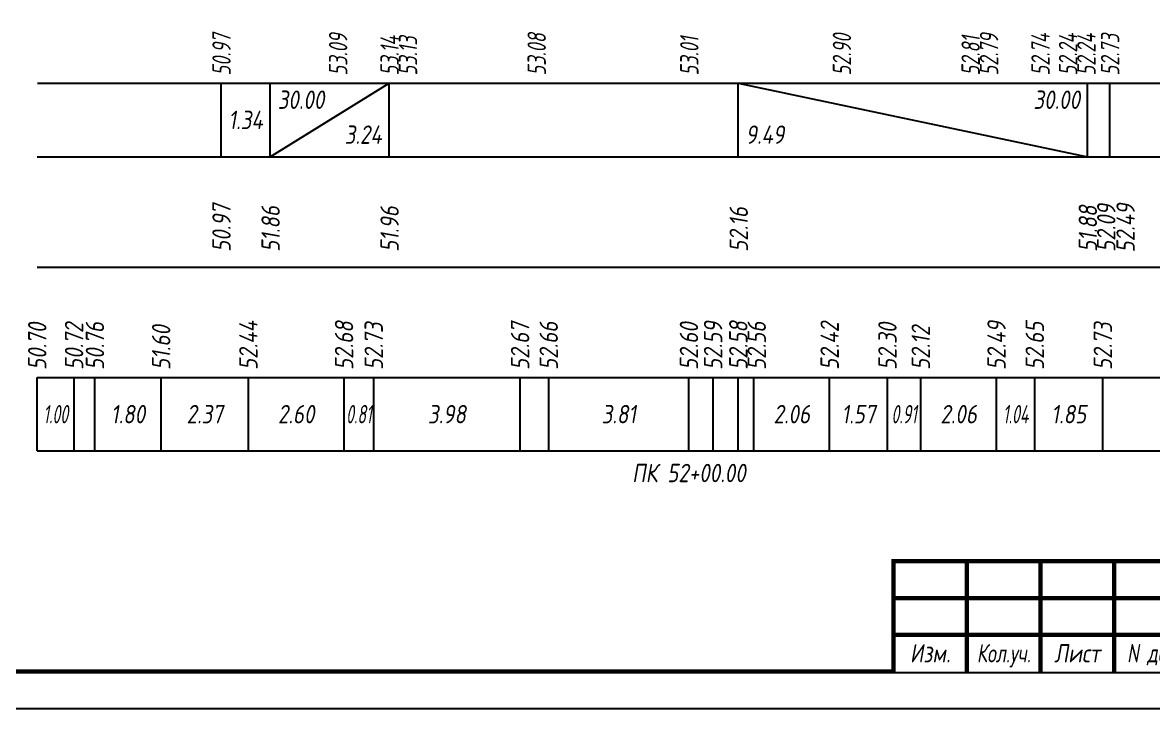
# Model space of a CAD drawing. Extents: x -717 to 1451, y -133302 to 233.
# Drawn here: x 81.6 to 235.3, y -82033.4 to -81940.2 of the extents above; entities that cross this region are included whole.
import ezdxf
from ezdxf.enums import TextEntityAlignment as Align

# ---------------------------------------------------------------- set-up
doc = ezdxf.new("R2010")
doc.units = 0
for name, color, linetype in [('Зарамочное оформление', 7, 'Continuous'), ('Код_510', 7, 'Continuous'), ('Код_514', 1, 'Continuous'), ('Код_516', 1, 'Continuous'), ('Подписи поперечников', 7, 'Continuous'), ('Таблица', 7, 'Continuous')]:
    doc.layers.add(name, color=color, linetype=linetype)
doc.styles.add('М', font='romand.shx', dxfattribs={"width": 0.8, "oblique": 10, "height": 2.5})

# ---------------------------------------------------------------- blocks, each defined once
blk = doc.blocks.new('Штамп')
at = {"linetype": 'Continuous'}
blk.add_wipeout([(199.95, -411.25), (384.95, -411.25), (384.95, -426.25), (199.95, -426.25)], dxfattribs=at).dxf.layer = 'Зарамочное оформление'
at = {"layer": 'Зарамочное оформление', "linetype": 'Continuous', "lineweight": -3, "const_width": 0.6, "flags": 128}
for points in [[(199.95, -426.25), (199.95, -411.25), (384.95, -411.25)], [(209.95, -411.25), (209.95, -426.25)], [(219.95, -411.25), (219.95, -426.25)], [(229.95, -411.25), (229.95, -426.25)], [(199.95, -416.25), (264.95, -416.25)], [(199.95, -421.25), (264.95, -421.25)]]:
    blk.add_lwpolyline(points, dxfattribs=at)
at = {"layer": 'Зарамочное оформление', "linetype": 'Continuous', "style": 'М', "oblique": 10}
for s, width, p in [('Изм.', 0.8, (204.95, -423.75)), ('Кол.уч.', 0.7, (214.95, -423.75)), ('Лист', 0.8, (224.95, -423.75)), ('N док.', 0.7, (235.28, -423.75))]:
    blk.add_text(s, height=2.5, dxfattribs=dict(at, width=width)).set_placement(p, align=Align.MIDDLE_CENTER)
blk = doc.blocks.new('шифр')
blk.add_blockref('Штамп', (0, -81662))

msp = doc.modelspace()

# ---------------------------------------------------------------- linework, layer by layer
at = {"flags": 128}
msp.add_lwpolyline([(-30.054, -82033.421), (389.946, -82033.421), (389.946, -81736.421), (-30.054, -81736.421)], close=True, dxfattribs=at)
at = {"const_width": 0.6, "flags": 128}
msp.add_lwpolyline([(-10.054, -82028.421), (384.946, -82028.421), (384.946, -81741.421), (-10.054, -81741.421)], close=True, dxfattribs=at)
at = {"layer": 'Код_510'}
for p, q in [((83.548, -81998.421), (83.548, -81988.421)), ((88.557, -81998.421), (88.557, -81988.421)), ((91.394, -81998.421), (91.394, -81988.421)), ((100.399, -81998.421), (100.399, -81988.421)), ((112.254, -81998.421), (112.254, -81988.421)), ((125.263, -81998.421), (125.263, -81988.421)), ((129.299, -81998.421), (129.299, -81988.421)), ((149.196, -81998.421), (149.196, -81988.421)), ((153.086, -81998.421), (153.086, -81988.421)), ((172.151, -81998.421), (172.151, -81988.421)), ((175.435, -81998.421), (175.435, -81988.421)), ((178.865, -81998.421), (178.865, -81988.421)), ((180.992, -81998.421), (180.992, -81988.421)), ((191.284, -81998.421), (191.284, -81988.421)), ((199.14, -81998.421), (199.14, -81988.421)), ((203.675, -81998.421), (203.675, -81988.421)), ((213.971, -81998.421), (213.971, -81988.421)), ((219.172, -81998.421), (219.172, -81988.421)), ((228.428, -81998.421), (228.428, -81988.421))]:
    msp.add_line(p, q, dxfattribs=at)
at = {"layer": 'Код_516'}
for p, q in [((108.548, -81958.421), (108.548, -81948.421)), ((115.225, -81958.421), (115.225, -81948.421)), ((115.225, -81958.421), (131.401, -81948.421)), ((131.401, -81958.421), (131.401, -81948.421)), ((178.865, -81958.421), (178.865, -81948.421)), ((178.865, -81948.421), (226.336, -81958.421)), ((226.336, -81958.421), (226.336, -81948.421)), ((226.336, -81958.421), (226.336, -81948.421)), ((229.362, -81958.421), (229.362, -81948.421))]:
    msp.add_line(p, q, dxfattribs=at)
at = {"layer": 'Таблица'}
for p, q in [((83.603, -81948.421), (254.416, -81948.421)), ((83.548, -81958.421), (254.362, -81958.421)), ((83.548, -81973.421), (254.362, -81973.421)), ((83.548, -81988.421), (254.362, -81988.421)), ((83.548, -81998.421), (254.362, -81998.421))]:
    msp.add_line(p, q, dxfattribs=at)

# ---------------------------------------------------------------- texts
at = {"layer": 'Код_510', "style": 'М', "oblique": 10, "width": 0.8}
for s, p in [('52.68', (125.263, -81987.421)), ('52.58', (178.865, -81987.421)), ('52.49', (213.971, -81987.421)), ('52.65', (219.172, -81987.421)), ('50.70', (83.548, -81987.421)), ('50.72', (88.557, -81987.421)), ('50.76', (91.394, -81987.421)), ('51.60', (100.399, -81987.421)), ('52.44', (112.254, -81987.421)), ('52.73', (129.299, -81987.421)), ('52.67', (149.196, -81987.421)), ('52.66', (153.086, -81987.421)), ('52.60', (172.151, -81987.421)), ('52.59', (175.435, -81987.421)), ('52.56', (181.365, -81987.421)), ('52.42', (191.284, -81987.421)), ('52.30', (199.14, -81987.421)), ('52.12', (203.675, -81987.421)), ('52.73', (228.428, -81987.421))]:
    msp.add_text(s, height=2.5, rotation=90, dxfattribs=at).set_placement(p, align=Align.MIDDLE_LEFT)
at = {"layer": 'Код_510', "style": 'М', "oblique": 10}
for s, width, p in [('1.00', 0.6, (86.053, -81993.421)), ('1.80', 0.8, (95.897, -81993.421)), ('2.37', 0.8, (106.327, -81993.421)), ('2.60', 0.8, (118.758, -81993.421)), ('0.81', 0.6, (127.281, -81993.421)), ('3.98', 0.8, (139.247, -81993.421)), ('3.81', 0.8, (162.618, -81993.421)), ('2.06', 0.8, (186.138, -81993.421)), ('1.57', 0.8, (195.212, -81993.421)), ('0.91', 0.6, (201.407, -81993.421)), ('2.06', 0.8, (208.823, -81993.421)), ('1.04', 0.6, (216.571, -81993.421)), ('1.85', 0.8, (223.8, -81993.421))]:
    msp.add_text(s, height=2.5, dxfattribs=dict(at, width=width)).set_placement(p, align=Align.MIDDLE_CENTER)
at = {"layer": 'Код_514', "style": 'М', "oblique": 10, "width": 0.7}
for s, p in [('50.97', (108.603, -81947.382)), ('53.09', (124.455, -81947.382)), ('53.14', (131.455, -81947.382)), ('53.13', (133.955, -81947.382)), ('53.08', (151.455, -81947.382)), ('53.01', (172.205, -81947.382)), ('52.90', (192.955, -81947.382)), ('52.81', (210.455, -81947.382)), ('52.79', (212.955, -81947.382)), ('52.74', (219.955, -81947.382)), ('52.24', (223.696, -81947.382)), ('52.24', (226.196, -81947.382)), ('52.73', (229.416, -81947.382))]:
    msp.add_text(s, height=2.5, rotation=90, dxfattribs=at).set_placement(p, align=Align.MIDDLE_LEFT)
at = {"layer": 'Код_516', "style": 'М', "oblique": 10, "width": 0.8}
msp.add_text('30.00', height=2.5, dxfattribs=at).set_placement((116.225, -81949.421), align=Align.TOP_LEFT)
msp.add_text('30.00', height=2.5, dxfattribs=at).set_placement((225.336, -81949.421), align=Align.TOP_RIGHT)
msp.add_text('1.34', height=2.5, dxfattribs=at).set_placement((111.887, -81953.421), align=Align.MIDDLE_CENTER)
msp.add_text('3.24', height=2.5, dxfattribs=at).set_placement((130.401, -81957.421), align=Align.BOTTOM_RIGHT)
msp.add_text('9.49', height=2.5, dxfattribs=at).set_placement((179.865, -81957.421), align=Align.BOTTOM_LEFT)
for s, p in [('50.97', (108.603, -81971.371)), ('51.86', (115.279, -81971.371)), ('51.96', (131.455, -81971.371)), ('52.16', (178.92, -81971.371)), ('51.88', (226.39, -81971.371)), ('52.09', (228.89, -81971.371)), ('52.49', (231.521, -81971.449))]:
    msp.add_text(s, height=2.5, rotation=90, dxfattribs=at).set_placement(p, align=Align.MIDDLE_LEFT)
at = {"layer": 'Подписи поперечников', "style": 'М', "oblique": 10, "width": 0.8}
msp.add_text('ПК 52+00.00', height=2.5, dxfattribs=at).set_placement((172.151, -82003.421), align=Align.BOTTOM_CENTER)

# ---------------------------------------------------------------- next in the draw order: block references
msp.add_blockref('шифр', (0, 59.829))

doc.saveas('drawing.dxf')
